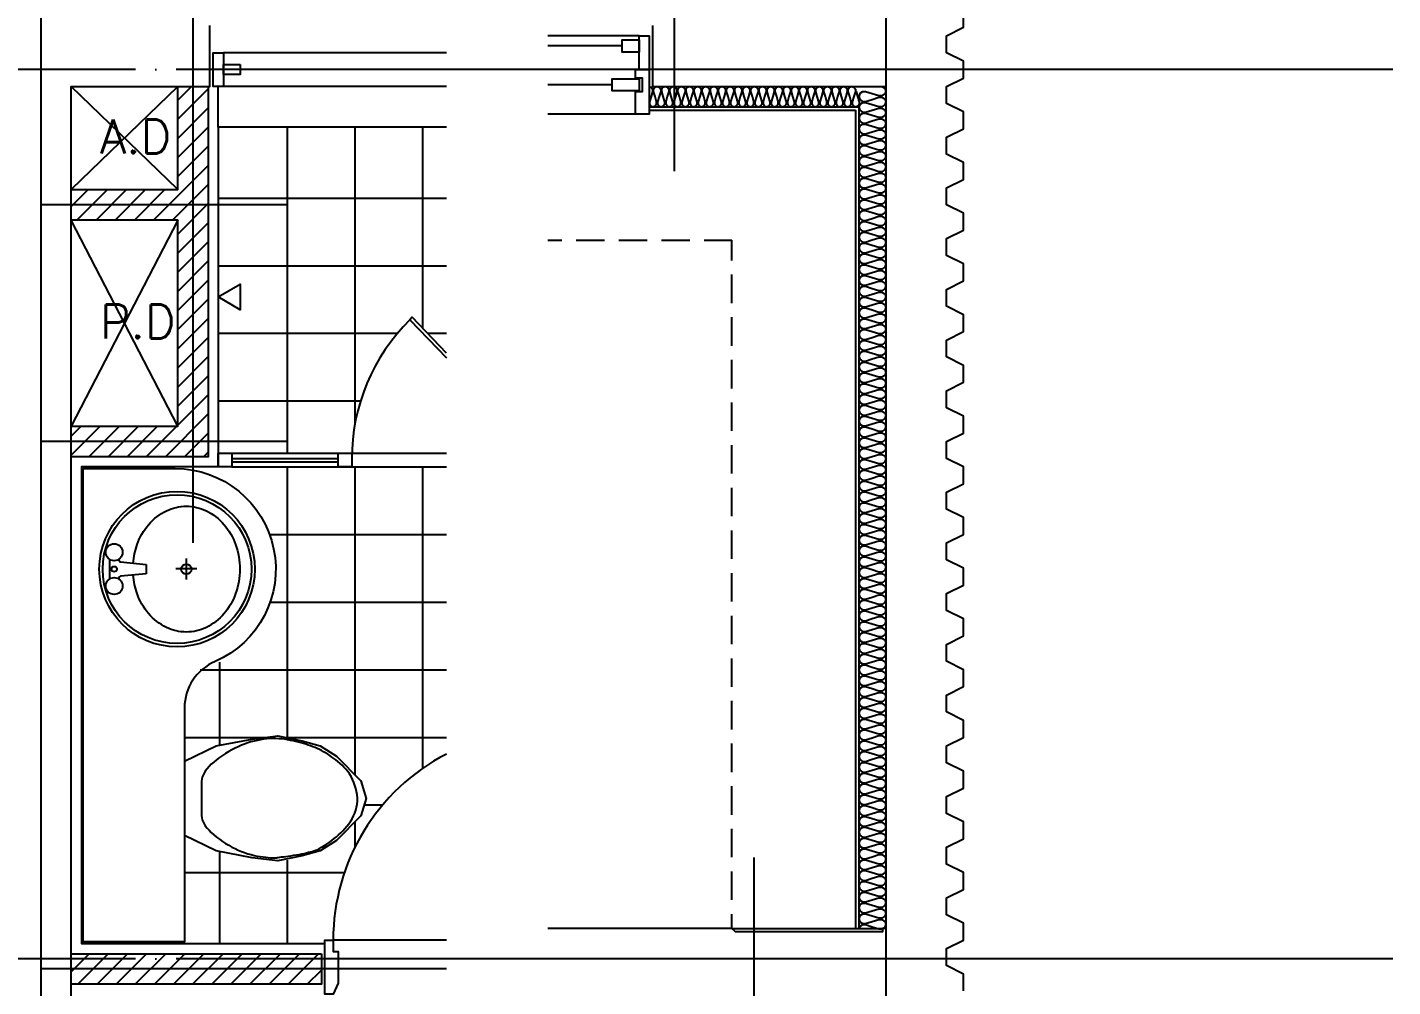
# Model space of a CAD drawing. Extents: x 0 to 40850, y 0 to 28500.
# Drawn here: x 20468 to 24508, y 15305 to 18142 of the extents above; entities that cross this region are included whole.
import ezdxf

# ---------------------------------------------------------------- set-up
doc = ezdxf.new("R2010")
doc.units = 0
doc.header["$LTSCALE"] = 60
doc.header["$MEASUREMENT"] = 0
doc.linetypes.add('CEN', pattern=[62, 60, -1, 0, -1])
doc.linetypes.add('HIDDEN', pattern=[2.1, 0.7, -0.7, 0.7])
for name, color, linetype in [('1', 1, 'CONTINUOUS'), ('2', 2, 'CONTINUOUS'), ('3', 3, 'CONTINUOUS'), ('4', 4, 'CONTINUOUS'), ('6', 6, 'CONTINUOUS'), ('7', 7, 'CONTINUOUS'), ('9', 9, 'CONTINUOUS'), ('CEN', 1, 'CEN'), ('FUR', 4, 'CONTINUOUS'), ('INSUL', 9, 'CONTINUOUS'), ('WINDOW', 4, 'CONTINUOUS')]:
    doc.layers.add(name, color=color, linetype=linetype)
doc.styles.add('HS', font='simplex', dxfattribs={"bigfont": 'ghs'})
pattern_1 = [(45, (-69770.193, -30669.865), (-28.284271, 28.284271), [])]

msp = doc.modelspace()

# ---------------------------------------------------------------- hatches: boundary and pattern name
at = {"layer": '9'}
h = msp.add_hatch(dxfattribs=at)
h.set_pattern_fill('ANSI31', color=256, scale=40, style=0)
h.set_pattern_definition(pattern_1)
h.paths.add_polyline_path([(20598.3, 17572), (20598.3, 17662), (20913.3, 17662), (20913.3, 17967), (21003.3, 17967), (21003.3, 16872), (20598.3, 16872), (20598.3, 16962), (20913.3, 16962), (20913.3, 17572)])
h = msp.add_hatch(dxfattribs=at)
h.set_pattern_fill('ANSI31', color=256, scale=40, style=0)
h.set_pattern_definition(pattern_1)
h.paths.add_polyline_path([(21338.3, 15402), (21338.3, 15312), (20598.3, 15312), (20598.3, 15402)])

# ---------------------------------------------------------------- linework, layer by layer
at = {"layer": '1'}
for p, q in [((20913.3, 17662), (20598.3, 17967)), ((20913.3, 17967), (20598.3, 17662)), ((20913.3, 17572), (20598.3, 16962)), ((20913.3, 16962), (20598.3, 17572))]:
    msp.add_line(p, q, dxfattribs=at)
at = {"layer": '2'}
for p, q in [((21033.3, 17847), (21033.3, 17967)), ((22308.3, 17907), (22928.3, 17907)), ((22928.3, 17907), (22928.3, 15477)), ((22308.3, 17897), (22918.3, 17897)), ((22918.3, 17897), (22918.3, 15477)), ((22553.3, 15477), (22998.3, 15477))]:
    msp.add_line(p, q, dxfattribs=at)
msp.add_lwpolyline([(21708.3, 17847), (21033.3, 17847), (21033.3, 16842), (20628.3, 16842), (20628.3, 15432), (21348.3, 15432)], dxfattribs=at)
at = {"layer": '4'}
for p, q in [((21073.3, 16882), (21708.3, 16882)), ((21073.3, 16867), (21388.3, 16867)), ((21073.3, 16857), (21388.3, 16857)), ((21073.3, 16842), (21708.3, 16842))]:
    msp.add_line(p, q, dxfattribs=at)
at = {"layer": '4', "color": 4}
for p, q in [((20711.3, 16568.8), (20711.3, 16510.2)), ((20739.3, 16568.8), (20739.3, 16565.7)), ((20938.7, 16570.5), (20938.7, 16508.5)), ((20743.9, 16560.7), (20820.3, 16553.5)), ((20820.3, 16525.5), (20743.9, 16518.3)), ((20820.3, 16553.5), (20820.3, 16525.5)), ((20969.9, 16540.1), (20907.8, 16540.1)), ((20739.3, 16513.3), (20739.3, 16510.2)), ((20933.3, 15971.4), (20933.3, 15751.4))]:
    msp.add_line(p, q, dxfattribs=at)
at = {"layer": '4', "color": 4, "linetype": 'CONTINUOUS'}
msp.add_line((21708.3, 15442), (21373.3, 15442), dxfattribs=at)
for points in [[(22278.3, 18105), (22278.3, 18069), (22228.3, 18069), (22228.3, 18105)], [(22278.3, 17990), (22278.3, 17954), (22198.3, 17954), (22198.3, 17990)], [(22268.3, 18017), (22308.3, 18017), (22308.3, 17885), (22268.3, 17885), (22268.3, 17952), (22288.3, 17952), (22288.3, 17992), (22268.3, 17992)], [(21373.3, 15442), (21373.3, 15409), (21388.3, 15409), (21388.3, 15315), (21373.3, 15282), (21348.3, 15282), (21348.3, 15442)]]:
    msp.add_lwpolyline(points, close=True, dxfattribs=at)
msp.add_lwpolyline([(22278.3, 18117), (22308.3, 18117), (22308.3, 18017), (22278.3, 18017), (22278.3, 18067), (22278.3, 18067), (22278.3, 18117)], dxfattribs=at)
at = {"layer": '4'}
msp.add_lwpolyline([(21708.3, 17178.5), (21607.5, 17284.3), (21600.4, 17277.2), (21708.3, 17164)], dxfattribs=at)
for points in [[(21033.3, 16882), (21073.3, 16882), (21073.3, 16842), (21033.3, 16842)], [(21388.3, 16882), (21428.3, 16882), (21428.3, 16842), (21388.3, 16842)]]:
    msp.add_lwpolyline(points, close=True, dxfattribs=at)
at = {"layer": '4', "color": 4}
msp.add_lwpolyline([(20633.3, 16837), (20905.8, 16837, -0.814354), (21023.8, 16266.4, 0.299212), (20933.3, 16128.7), (20933.3, 15971.4), (21027.5, 16016.4), (21133.5, 16036.8), (21209.3, 16046.4), (21282, 16031.4), (21335, 16016.4), (21383, 15986.4), (21454.9, 15913.2), (21470.9, 15861.4), (21454.7, 15810.2), (21383, 15736.4), (21335, 15706.4), (21282, 15691.4), (21209.3, 15676.4), (21133.5, 15686), (21027.5, 15706.4), (20933.3, 15751.4), (20933.3, 15437), (20633.3, 15437)], format="xyb", close=True, dxfattribs=at)
msp.add_lwpolyline([(20781.6, 16557.2, -0.064435), (20793.2, 16612, -0.091719), (20827.1, 16671, -0.103599), (20879.7, 16711.9, -0.113912), (20938.8, 16725.5, -0.113912), (20998, 16711.9, -0.103599), (21050.6, 16671, -0.091719), (21084.5, 16612, -0.084785), (21096.8, 16539.5, -0.084785), (21084.5, 16467, -0.091719), (21050.6, 16408, -0.103599), (20998, 16367.2, -0.113912), (20938.8, 16353.5, -0.113912), (20879.7, 16367.2, -0.103599), (20827.1, 16408, -0.091719), (20793.2, 16467, -0.064435), (20781.6, 16521.8, -0.084785)], format="xyb", dxfattribs=at)
msp.add_lwpolyline([(20995, 15780.2), (21000, 15773.8), (21005.9, 15767.1), (21012.7, 15760.4), (21020.2, 15753.7), (21028.3, 15747.1), (21036.9, 15740.6), (21045.8, 15734.3), (21054.9, 15728.4), (21064.2, 15722.8), (21073.5, 15717.6), (21082.9, 15712.8), (21092.4, 15708.5), (21101.8, 15704.5), (21111.3, 15700.9), (21120.7, 15697.8), (21130.2, 15695.1), (21139.5, 15692.8), (21148.7, 15690.9), (21157.5, 15689.3), (21165.9, 15688.1), (21173.6, 15687.1), (21180.6, 15686.4), (21186.7, 15685.9), (21191.7, 15685.5), (21195.6, 15685.3), (21198.7, 15685.3), (21201.2, 15685.4), (21203.3, 15685.5), (21205.5, 15685.8), (21208, 15686.3), (21211, 15686.8), (21215, 15687.4), (21220, 15688.1), (21226, 15688.9), (21232.9, 15689.8), (21240.3, 15690.8), (21248.2, 15691.9), (21256.3, 15693.1), (21264.4, 15694.4), (21272.4, 15695.8), (21280.1, 15697.3), (21287.3, 15698.8), (21294.1, 15700.4), (21300.4, 15701.9), (21306.1, 15703.4), (21311.2, 15704.8), (21315.6, 15706), (21319.3, 15707.1), (21322.1, 15707.9), (21324.4, 15708.6), (21326.2, 15709.3), (21327.8, 15710), (21329.4, 15710.8), (21331.1, 15711.8), (21333.2, 15713), (21335.8, 15714.7), (21339.1, 15716.7), (21343, 15719.2), (21347.6, 15722.1), (21352.6, 15725.4), (21358.1, 15729.2), (21363.9, 15733.3), (21370, 15737.8), (21376.3, 15742.6), (21382.7, 15747.8), (21389.2, 15753.3), (21395.6, 15759.2), (21402, 15765.4), (21408.1, 15772), (21414, 15778.8), (21419.6, 15786), (21424.7, 15793.5), (21429.4, 15801.3), (21433.5, 15809.4), (21437.1, 15817.8), (21440.1, 15826.4), (21442.3, 15835.2), (21444, 15844.1), (21444.8, 15853.3), (21444.9, 15862.6), (21444.2, 15871.9), (21442.7, 15881.4), (21440.5, 15890.7), (21437.7, 15899.9), (21434.3, 15908.9), (21430.4, 15917.6), (21426.1, 15925.9), (21421.3, 15933.7), (21416.2, 15940.9), (21410.9, 15947.6), (21405.3, 15953.9), (21399.5, 15959.7), (21393.6, 15965.1), (21387.5, 15970.2), (21381.4, 15975), (21375.3, 15979.5), (21369.2, 15983.8), (21363.1, 15988), (21357.1, 15991.9), (21351, 15995.7), (21344.8, 15999.3), (21338.6, 16002.6), (21332.4, 16005.8), (21326, 16008.8), (21319.6, 16011.6), (21313, 16014.2), (21306.4, 16016.7), (21299.5, 16019.1), (21292.5, 16021.3), (21285.4, 16023.5), (21278.1, 16025.5), (21270.5, 16027.5), (21262.8, 16029.5), (21254.8, 16031.4), (21246.7, 16033.1), (21238.4, 16034.7), (21229.9, 16036.1), (21221.3, 16037.2), (21212.6, 16038), (21203.7, 16038.4), (21194.8, 16038.5), (21185.8, 16038.2), (21176.7, 16037.5), (21167.5, 16036.4), (21158.2, 16034.9), (21148.9, 16033), (21139.6, 16030.8), (21130.1, 16028.3), (21120.7, 16025.3), (21111.2, 16022), (21101.8, 16018.4), (21092.3, 16014.3), (21082.9, 16009.9), (21073.5, 16005.1), (21064.1, 15999.9), (21054.9, 15994.3), (21045.8, 15988.4), (21036.8, 15982.1), (21028.3, 15975.6), (21020.2, 15969), (21012.7, 15962.2), (21005.9, 15955.5), (21000, 15948.9), (20995, 15942.4), (20991.2, 15936.2), (20988.2, 15930.1), (20986.1, 15924.1), (20984.7, 15918.1), (20983.9, 15912), (20983.4, 15905.7), (20983.3, 15899.1), (20983.3, 15892.1), (20983.3, 15884.8), (20983.3, 15877.1), (20983.3, 15869.1), (20983.3, 15861.1), (20983.3, 15853), (20983.3, 15845.1), (20983.3, 15837.4), (20983.3, 15830.1), (20983.3, 15823.2), (20983.4, 15816.6), (20983.9, 15810.4), (20984.7, 15804.3), (20986.1, 15798.4), (20988.2, 15792.4), (20991.2, 15786.4)], close=True, dxfattribs=at)
for centre, radius in [((20911.3, 16539.5), 230), ((20911.3, 16539.5), 220), ((20725.3, 16589.5), 25), ((20725.3, 16539.5), 8), ((20938.8, 16539.5), 15), ((20725.3, 16489.5), 25)]:
    msp.add_circle(centre, radius, dxfattribs=at)
at = {"layer": '4'}
msp.add_arc((22006.5, 16865.5), 578.2, 134.6079, 180, dxfattribs=at)
at = {"layer": '4', "color": 4}
for centre, start, end in [((20744.3, 16565.7), 180, 264.6091), ((20744.3, 16513.3), 95.3909, 180)]:
    msp.add_arc(centre, 5, start, end, dxfattribs=at)
at = {"layer": '4', "color": 4, "linetype": 'CONTINUOUS'}
msp.add_arc((21993.3, 15442), 620, 117.3663, 180, dxfattribs=at)
at = {"layer": '6'}
for points in [[(20598.3, 17572), (20598.3, 17662), (20913.3, 17662), (20913.3, 17967), (21003.3, 17967), (21003.3, 16872), (20598.3, 16872), (20598.3, 16962), (20913.3, 16962), (20913.3, 17572)], [(21338.3, 15402), (21338.3, 15312), (20598.3, 15312), (20598.3, 15402)]]:
    msp.add_lwpolyline(points, close=True, dxfattribs=at)
at = {"layer": '7'}
for points in [[(23238.3, 15292), (23238.3, 15342), (23188.3, 15367), (23188.3, 15417), (23238.3, 15442), (23238.3, 15492), (23188.3, 15517), (23188.3, 15567), (23238.3, 15592), (23238.3, 15642), (23188.3, 15667), (23188.3, 15717), (23238.3, 15742), (23238.3, 15792), (23188.3, 15817), (23188.3, 15867), (23238.3, 15892), (23238.3, 15942), (23188.3, 15967), (23188.3, 16017), (23238.3, 16042), (23238.3, 16092), (23188.3, 16117), (23188.3, 16167), (23238.3, 16192), (23238.3, 16242), (23188.3, 16267), (23188.3, 16317), (23238.3, 16342), (23238.3, 16392), (23188.3, 16417), (23188.3, 16467), (23238.3, 16492), (23238.3, 16542), (23188.3, 16567), (23188.3, 16617), (23238.3, 16642), (23238.3, 16692), (23188.3, 16717), (23188.3, 16767), (23238.3, 16792), (23238.3, 16842), (23188.3, 16867), (23188.3, 16917), (23238.3, 16942), (23238.3, 16992), (23188.3, 17017), (23188.3, 17067), (23238.3, 17092), (23238.3, 17142), (23188.3, 17167), (23188.3, 17217), (23238.3, 17242), (23238.3, 17292), (23188.3, 17317), (23188.3, 17367), (23238.3, 17392), (23238.3, 17442), (23188.3, 17467), (23188.3, 17517), (23238.3, 17542), (23238.3, 17592), (23188.3, 17617), (23188.3, 17667), (23238.3, 17692), (23238.3, 17742), (23188.3, 17767), (23188.3, 17817), (23238.3, 17842), (23238.3, 17892), (23188.3, 17917), (23188.3, 17967), (23238.3, 17992), (23238.3, 18042), (23188.3, 18067), (23188.3, 18117), (23238.3, 18142), (23238.3, 18192)], [(20598.3, 10062), (20598.3, 13297), (20598.3, 13297), (20598.3, 13477), (20598.3, 13477), (20598.3, 17967), (21008.3, 17967), (21008.3, 18147)], [(22318.3, 18147), (22318.3, 17967), (23008.3, 17967), (23008.3, 15477), (22998.3, 15477), (22998.3, 15467), (22563.3, 15467), (22553.3, 15477), (22008.3, 15477)]]:
    msp.add_lwpolyline(points, dxfattribs=at)
at = {"layer": '9', "color": 9, "linetype": 'CONTINUOUS'}
for p, q in [((22278.3, 18117), (22008.3, 18117)), ((22278.3, 18017), (22008.3, 18017)), ((22268.3, 17885), (22008.3, 17885))]:
    msp.add_line(p, q, dxfattribs=at)
at = {"layer": '9'}
for p, q in [((21238.3, 16882), (21238.3, 17847)), ((21438.3, 16972.6), (21438.3, 17847)), ((21638.3, 17252), (21638.3, 17847)), ((21033.3, 17637), (21708.3, 17637)), ((21033.3, 17437), (21708.3, 17437)), ((21033.3, 17237), (21563.4, 17237)), ((21652.5, 17237), (21708.3, 17237)), ((21033.3, 17037), (21454.3, 17037)), ((21238.3, 16044.6), (21238.3, 16842)), ((21438.3, 15930.2), (21438.3, 16842)), ((21638.3, 15950.3), (21638.3, 16842)), ((21186.8, 16642), (21708.3, 16642)), ((21185.1, 16442), (21708.3, 16442)), ((20979.5, 16242), (21708.3, 16242)), ((21038.3, 16018.5), (21038.3, 16263.9)), ((20933.3, 16042), (21174.3, 16042)), ((21230.8, 16042), (21708.3, 16042)), ((21464.8, 15842), (21519.6, 15842)), ((21438.3, 15718.4), (21438.3, 15793.3)), ((21038.3, 15432), (21038.3, 15704.4)), ((21238.3, 15432), (21238.3, 15678.3)), ((20933.3, 15642), (21406.4, 15642))]:
    msp.add_line(p, q, dxfattribs=at)
at = {"layer": '9', "linetype": 'HIDDEN'}
for p in [(22008.3, 17512), (22553.3, 15477)]:
    msp.add_line(p, (22553.3, 17512), dxfattribs=at)
at = {"layer": 'CEN'}
for p, q in [((20508.3, 22332), (20508.3, 6042)), ((23008.3, 22332), (23008.3, 6042)), ((22383.3, 17717), (22383.3, 18727)), ((20958.3, 18317), (20958.3, 16617)), ((24508.3, 18017), (12368.3, 18017)), ((21238.3, 17617), (20508.3, 17617)), ((21238.3, 16917), (20508.3, 16917)), ((22618.3, 15687), (22618.3, 13427)), ((24508.3, 15387), (17408.3, 15387)), ((21708.3, 15357), (20508.3, 15357))]:
    msp.add_line(p, q, dxfattribs=at)
at = {"layer": 'FUR'}
msp.add_lwpolyline([(21033.3, 17344.5), (21098.4, 17382.1), (21098.4, 17306.9)], close=True, dxfattribs=at)
at = {"layer": 'INSUL'}
for points in [[(22308.3, 17966.7), (22314.1, 17964.6), (22318.3, 17958.6), (22318.3, 17952), (22313.8, 17937), (22309.3, 17922), (22309.3, 17915.4), (22312.9, 17909.4), (22319.5, 17907), (22326.1, 17909.4), (22330.3, 17915.4), (22330.3, 17922), (22325.8, 17937), (22321.3, 17952)], [(22321.3, 17952), (22321.3, 17958.6), (22324.9, 17964.6), (22331.5, 17967), (22338.1, 17964.6), (22342.3, 17958.6), (22342.3, 17952), (22337.8, 17937), (22333.3, 17922), (22333.3, 17915.4), (22336.9, 17909.4), (22343.5, 17907), (22350.1, 17909.4), (22354.3, 17915.4), (22354.3, 17922), (22349.8, 17937), (22345.3, 17952)], [(22345.3, 17952), (22345.3, 17958.6), (22348.9, 17964.6), (22355.5, 17967), (22362.1, 17964.6), (22366.3, 17958.6), (22366.3, 17952), (22361.8, 17937), (22357.3, 17922), (22357.3, 17915.4), (22360.9, 17909.4), (22367.5, 17907), (22374.1, 17909.4), (22378.3, 17915.4), (22378.3, 17922), (22373.8, 17937), (22369.3, 17952)], [(22369.3, 17952), (22369.3, 17958.6), (22372.9, 17964.6), (22379.5, 17967), (22386.1, 17964.6), (22390.3, 17958.6), (22390.3, 17952), (22385.8, 17937), (22381.3, 17922), (22381.3, 17915.4), (22384.9, 17909.4), (22391.5, 17907), (22398.1, 17909.4), (22402.3, 17915.4), (22402.3, 17922), (22397.8, 17937), (22393.3, 17952)], [(22393.3, 17952), (22393.3, 17958.6), (22396.9, 17964.6), (22403.5, 17967), (22410.1, 17964.6), (22414.3, 17958.6), (22414.3, 17952), (22409.8, 17937), (22405.3, 17922), (22405.3, 17915.4), (22408.9, 17909.4), (22415.5, 17907), (22422.1, 17909.4), (22426.3, 17915.4), (22426.3, 17922), (22421.8, 17937), (22417.3, 17952)], [(22417.3, 17952), (22417.3, 17958.6), (22420.9, 17964.6), (22427.5, 17967), (22434.1, 17964.6), (22438.3, 17958.6), (22438.3, 17952), (22433.8, 17937), (22429.3, 17922), (22429.3, 17915.4), (22432.9, 17909.4), (22439.5, 17907), (22446.1, 17909.4), (22450.3, 17915.4), (22450.3, 17922), (22445.8, 17937), (22441.3, 17952)], [(22441.3, 17952), (22441.3, 17958.6), (22444.9, 17964.6), (22451.5, 17967), (22458.1, 17964.6), (22462.3, 17958.6), (22462.3, 17952), (22457.8, 17937), (22453.3, 17922), (22453.3, 17915.4), (22456.9, 17909.4), (22463.5, 17907), (22470.1, 17909.4), (22474.3, 17915.4), (22474.3, 17922), (22469.8, 17937), (22465.3, 17952)], [(22465.3, 17952), (22465.3, 17958.6), (22468.9, 17964.6), (22475.5, 17967), (22482.1, 17964.6), (22486.3, 17958.6), (22486.3, 17952), (22481.8, 17937), (22477.3, 17922), (22477.3, 17915.4), (22480.9, 17909.4), (22487.5, 17907), (22494.1, 17909.4), (22498.3, 17915.4), (22498.3, 17922), (22493.8, 17937), (22489.3, 17952)], [(22489.3, 17952), (22489.3, 17958.6), (22492.9, 17964.6), (22499.5, 17967), (22506.1, 17964.6), (22510.3, 17958.6), (22510.3, 17952), (22505.8, 17937), (22501.3, 17922), (22501.3, 17915.4), (22504.9, 17909.4), (22511.5, 17907), (22518.1, 17909.4), (22522.3, 17915.4), (22522.3, 17922), (22517.8, 17937), (22513.3, 17952)], [(22513.3, 17952), (22513.3, 17958.6), (22516.9, 17964.6), (22523.5, 17967), (22530.1, 17964.6), (22534.3, 17958.6), (22534.3, 17952), (22529.8, 17937), (22525.3, 17922), (22525.3, 17915.4), (22528.9, 17909.4), (22535.5, 17907), (22542.1, 17909.4), (22546.3, 17915.4), (22546.3, 17922), (22541.8, 17937), (22537.3, 17952)], [(22537.3, 17952), (22537.3, 17958.6), (22540.9, 17964.6), (22547.5, 17967), (22554.1, 17964.6), (22558.3, 17958.6), (22558.3, 17952), (22553.8, 17937), (22549.3, 17922), (22549.3, 17915.4), (22552.9, 17909.4), (22559.5, 17907), (22566.1, 17909.4), (22570.3, 17915.4), (22570.3, 17922), (22565.8, 17937), (22561.3, 17952)], [(22561.3, 17952), (22561.3, 17958.6), (22564.9, 17964.6), (22571.5, 17967), (22578.1, 17964.6), (22582.3, 17958.6), (22582.3, 17952), (22577.8, 17937), (22573.3, 17922), (22573.3, 17915.4), (22576.9, 17909.4), (22583.5, 17907), (22590.1, 17909.4), (22594.3, 17915.4), (22594.3, 17922), (22589.8, 17937), (22585.3, 17952)], [(22585.3, 17952), (22585.3, 17958.6), (22588.9, 17964.6), (22595.5, 17967), (22602.1, 17964.6), (22606.3, 17958.6), (22606.3, 17952), (22601.8, 17937), (22597.3, 17922), (22597.3, 17915.4), (22600.9, 17909.4), (22607.5, 17907), (22614.1, 17909.4), (22618.3, 17915.4), (22618.3, 17922), (22613.8, 17937), (22609.3, 17952)], [(22609.3, 17952), (22609.3, 17958.6), (22612.9, 17964.6), (22619.5, 17967), (22626.1, 17964.6), (22630.3, 17958.6), (22630.3, 17952), (22625.8, 17937), (22621.3, 17922), (22621.3, 17915.4), (22624.9, 17909.4), (22631.5, 17907), (22638.1, 17909.4), (22642.3, 17915.4), (22642.3, 17922), (22637.8, 17937), (22633.3, 17952)], [(22633.3, 17952), (22633.3, 17958.6), (22636.9, 17964.6), (22643.5, 17967), (22650.1, 17964.6), (22654.3, 17958.6), (22654.3, 17952), (22649.8, 17937), (22645.3, 17922), (22645.3, 17915.4), (22648.9, 17909.4), (22655.5, 17907), (22662.1, 17909.4), (22666.3, 17915.4), (22666.3, 17922), (22661.8, 17937), (22657.3, 17952)], [(22657.3, 17952), (22657.3, 17958.6), (22660.9, 17964.6), (22667.5, 17967), (22674.1, 17964.6), (22678.3, 17958.6), (22678.3, 17952), (22673.8, 17937), (22669.3, 17922), (22669.3, 17915.4), (22672.9, 17909.4), (22679.5, 17907), (22686.1, 17909.4), (22690.3, 17915.4), (22690.3, 17922), (22685.8, 17937), (22681.3, 17952)], [(22681.3, 17952), (22681.3, 17958.6), (22684.9, 17964.6), (22691.5, 17967), (22698.1, 17964.6), (22702.3, 17958.6), (22702.3, 17952), (22697.8, 17937), (22693.3, 17922), (22693.3, 17915.4), (22696.9, 17909.4), (22703.5, 17907), (22710.1, 17909.4), (22714.3, 17915.4), (22714.3, 17922), (22709.8, 17937), (22705.3, 17952)], [(22705.3, 17952), (22705.3, 17958.6), (22708.9, 17964.6), (22715.5, 17967), (22722.1, 17964.6), (22726.3, 17958.6), (22726.3, 17952), (22721.8, 17937), (22717.3, 17922), (22717.3, 17915.4), (22720.9, 17909.4), (22727.5, 17907), (22734.1, 17909.4), (22738.3, 17915.4), (22738.3, 17922), (22733.8, 17937), (22729.3, 17952)], [(22729.3, 17952), (22729.3, 17958.6), (22732.9, 17964.6), (22739.5, 17967), (22746.1, 17964.6), (22750.3, 17958.6), (22750.3, 17952), (22745.8, 17937), (22741.3, 17922), (22741.3, 17915.4), (22744.9, 17909.4), (22751.5, 17907), (22758.1, 17909.4), (22762.3, 17915.4), (22762.3, 17922), (22757.8, 17937), (22753.3, 17952)], [(22753.3, 17952), (22753.3, 17958.6), (22756.9, 17964.6), (22763.5, 17967), (22770.1, 17964.6), (22774.3, 17958.6), (22774.3, 17952), (22769.8, 17937), (22765.3, 17922), (22765.3, 17915.4), (22768.9, 17909.4), (22775.5, 17907), (22782.1, 17909.4), (22786.3, 17915.4), (22786.3, 17922), (22781.8, 17937), (22777.3, 17952)], [(22777.3, 17952), (22777.3, 17958.6), (22780.9, 17964.6), (22787.5, 17967), (22794.1, 17964.6), (22798.3, 17958.6), (22798.3, 17952), (22793.8, 17937), (22789.3, 17922), (22789.3, 17915.4), (22792.9, 17909.4), (22799.5, 17907), (22806.1, 17909.4), (22810.3, 17915.4), (22810.3, 17922), (22805.8, 17937), (22801.3, 17952)], [(22801.3, 17952), (22801.3, 17958.6), (22804.9, 17964.6), (22811.5, 17967), (22818.1, 17964.6), (22822.3, 17958.6), (22822.3, 17952), (22817.8, 17937), (22813.3, 17922), (22813.3, 17915.4), (22816.9, 17909.4), (22823.5, 17907), (22830.1, 17909.4), (22834.3, 17915.4), (22834.3, 17922), (22829.8, 17937), (22825.3, 17952)], [(22825.3, 17952), (22825.3, 17958.6), (22828.9, 17964.6), (22835.5, 17967), (22842.1, 17964.6), (22846.3, 17958.6), (22846.3, 17952), (22841.8, 17937), (22837.3, 17922), (22837.3, 17915.4), (22840.9, 17909.4), (22847.5, 17907), (22854.1, 17909.4), (22858.3, 17915.4), (22858.3, 17922), (22853.8, 17937), (22849.3, 17952)], [(22849.3, 17952), (22849.3, 17958.6), (22852.9, 17964.6), (22859.5, 17967), (22866.1, 17964.6), (22870.3, 17958.6), (22870.3, 17952), (22865.8, 17937), (22861.3, 17922), (22861.3, 17915.4), (22864.9, 17909.4), (22871.5, 17907), (22878.1, 17909.4), (22882.3, 17915.4), (22882.3, 17922), (22877.8, 17937), (22873.3, 17952)], [(22873.3, 17952), (22873.3, 17958.6), (22876.9, 17964.6), (22883.5, 17967), (22890.1, 17964.6), (22894.3, 17958.6), (22894.3, 17952), (22889.8, 17937), (22885.3, 17922), (22885.3, 17915.4), (22888.9, 17909.4), (22895.5, 17907), (22902.1, 17909.4), (22906.3, 17915.4), (22906.3, 17922), (22901.8, 17937), (22897.3, 17952)], [(22897.3, 17952), (22897.3, 17958.6), (22900.9, 17964.6), (22907.5, 17967), (22914.1, 17964.6), (22918.3, 17958.6), (22918.3, 17952), (22913.8, 17937), (22909.3, 17922), (22909.3, 17915.4), (22912.9, 17909.4), (22919.5, 17907), (22926.1, 17909.4), (22930.3, 17915.4), (22930.3, 17922), (22925.8, 17937), (22921.3, 17952)], [(22988.3, 17967), (22997.1, 17967), (23005.1, 17962.2), (23008.3, 17953.4), (23005.1, 17944.6), (22997.1, 17939), (22988.3, 17939), (22968.3, 17945), (22948.3, 17951), (22939.5, 17951), (22931.5, 17946.2), (22928.3, 17937.4), (22931.5, 17928.6), (22939.5, 17923), (22948.3, 17923), (22968.3, 17929), (22988.3, 17935)], [(22988.3, 17935), (22997.1, 17935), (23005.1, 17930.2), (23008.3, 17921.4), (23005.1, 17912.6), (22997.1, 17907), (22988.3, 17907), (22968.3, 17913), (22948.3, 17919), (22939.5, 17919), (22931.5, 17914.2), (22928.3, 17905.4), (22931.5, 17896.6), (22939.5, 17891), (22948.3, 17891), (22968.3, 17897), (22988.3, 17903)], [(22988.3, 17903), (22997.1, 17903), (23005.1, 17898.2), (23008.3, 17889.4), (23005.1, 17880.6), (22997.1, 17875), (22988.3, 17875), (22968.3, 17881), (22948.3, 17887), (22939.5, 17887), (22931.5, 17882.2), (22928.3, 17873.4), (22931.5, 17864.6), (22939.5, 17859), (22948.3, 17859), (22968.3, 17865), (22988.3, 17871)], [(22988.3, 17871), (22997.1, 17871), (23005.1, 17866.2), (23008.3, 17857.4), (23005.1, 17848.6), (22997.1, 17843), (22988.3, 17843), (22968.3, 17849), (22948.3, 17855), (22939.5, 17855), (22931.5, 17850.2), (22928.3, 17841.4), (22931.5, 17832.6), (22939.5, 17827), (22948.3, 17827), (22968.3, 17833), (22988.3, 17839)], [(22988.3, 17839), (22997.1, 17839), (23005.1, 17834.2), (23008.3, 17825.4), (23005.1, 17816.6), (22997.1, 17811), (22988.3, 17811), (22968.3, 17817), (22948.3, 17823), (22939.5, 17823), (22931.5, 17818.2), (22928.3, 17809.4), (22931.5, 17800.6), (22939.5, 17795), (22948.3, 17795), (22968.3, 17801), (22988.3, 17807)], [(22988.3, 17807), (22997.1, 17807), (23005.1, 17802.2), (23008.3, 17793.4), (23005.1, 17784.6), (22997.1, 17779), (22988.3, 17779), (22968.3, 17785), (22948.3, 17791), (22939.5, 17791), (22931.5, 17786.2), (22928.3, 17777.4), (22931.5, 17768.6), (22939.5, 17763), (22948.3, 17763), (22968.3, 17769), (22988.3, 17775)], [(22988.3, 17775), (22997.1, 17775), (23005.1, 17770.2), (23008.3, 17761.4), (23005.1, 17752.6), (22997.1, 17747), (22988.3, 17747), (22968.3, 17753), (22948.3, 17759), (22939.5, 17759), (22931.5, 17754.2), (22928.3, 17745.4), (22931.5, 17736.6), (22939.5, 17731), (22948.3, 17731), (22968.3, 17737), (22988.3, 17743)], [(22988.3, 17743), (22997.1, 17743), (23005.1, 17738.2), (23008.3, 17729.4), (23005.1, 17720.6), (22997.1, 17715), (22988.3, 17715), (22968.3, 17721), (22948.3, 17727), (22939.5, 17727), (22931.5, 17722.2), (22928.3, 17713.4), (22931.5, 17704.6), (22939.5, 17699), (22948.3, 17699), (22968.3, 17705), (22988.3, 17711)], [(22988.3, 17711), (22997.1, 17711), (23005.1, 17706.2), (23008.3, 17697.4), (23005.1, 17688.6), (22997.1, 17683), (22988.3, 17683), (22968.3, 17689), (22948.3, 17695), (22939.5, 17695), (22931.5, 17690.2), (22928.3, 17681.4), (22931.5, 17672.6), (22939.5, 17667), (22948.3, 17667), (22968.3, 17673), (22988.3, 17679)], [(22988.3, 17679), (22997.1, 17679), (23005.1, 17674.2), (23008.3, 17665.4), (23005.1, 17656.6), (22997.1, 17651), (22988.3, 17651), (22968.3, 17657), (22948.3, 17663), (22939.5, 17663), (22931.5, 17658.2), (22928.3, 17649.4), (22931.5, 17640.6), (22939.5, 17635), (22948.3, 17635), (22968.3, 17641), (22988.3, 17647)], [(22988.3, 17647), (22997.1, 17647), (23005.1, 17642.2), (23008.3, 17633.4), (23005.1, 17624.6), (22997.1, 17619), (22988.3, 17619), (22968.3, 17625), (22948.3, 17631), (22939.5, 17631), (22931.5, 17626.2), (22928.3, 17617.4), (22931.5, 17608.6), (22939.5, 17603), (22948.3, 17603), (22968.3, 17609), (22988.3, 17615)], [(22988.3, 17615), (22997.1, 17615), (23005.1, 17610.2), (23008.3, 17601.4), (23005.1, 17592.6), (22997.1, 17587), (22988.3, 17587), (22968.3, 17593), (22948.3, 17599), (22939.5, 17599), (22931.5, 17594.2), (22928.3, 17585.4), (22931.5, 17576.6), (22939.5, 17571), (22948.3, 17571), (22968.3, 17577), (22988.3, 17583)], [(22988.3, 17583), (22997.1, 17583), (23005.1, 17578.2), (23008.3, 17569.4), (23005.1, 17560.6), (22997.1, 17555), (22988.3, 17555), (22968.3, 17561), (22948.3, 17567), (22939.5, 17567), (22931.5, 17562.2), (22928.3, 17553.4), (22931.5, 17544.6), (22939.5, 17539), (22948.3, 17539), (22968.3, 17545), (22988.3, 17551)], [(22988.3, 17551), (22997.1, 17551), (23005.1, 17546.2), (23008.3, 17537.4), (23005.1, 17528.6), (22997.1, 17523), (22988.3, 17523), (22968.3, 17529), (22948.3, 17535), (22939.5, 17535), (22931.5, 17530.2), (22928.3, 17521.4), (22931.5, 17512.6), (22939.5, 17507), (22948.3, 17507), (22968.3, 17513), (22988.3, 17519)], [(22988.3, 17519), (22997.1, 17519), (23005.1, 17514.2), (23008.3, 17505.4), (23005.1, 17496.6), (22997.1, 17491), (22988.3, 17491), (22968.3, 17497), (22948.3, 17503), (22939.5, 17503), (22931.5, 17498.2), (22928.3, 17489.4), (22931.5, 17480.6), (22939.5, 17475), (22948.3, 17475), (22968.3, 17481), (22988.3, 17487)], [(22988.3, 17487), (22997.1, 17487), (23005.1, 17482.2), (23008.3, 17473.4), (23005.1, 17464.6), (22997.1, 17459), (22988.3, 17459), (22968.3, 17465), (22948.3, 17471), (22939.5, 17471), (22931.5, 17466.2), (22928.3, 17457.4), (22931.5, 17448.6), (22939.5, 17443), (22948.3, 17443), (22968.3, 17449), (22988.3, 17455)], [(22988.3, 17455), (22997.1, 17455), (23005.1, 17450.2), (23008.3, 17441.4), (23005.1, 17432.6), (22997.1, 17427), (22988.3, 17427), (22968.3, 17433), (22948.3, 17439), (22939.5, 17439), (22931.5, 17434.2), (22928.3, 17425.4), (22931.5, 17416.6), (22939.5, 17411), (22948.3, 17411), (22968.3, 17417), (22988.3, 17423)], [(22988.3, 17423), (22997.1, 17423), (23005.1, 17418.2), (23008.3, 17409.4), (23005.1, 17400.6), (22997.1, 17395), (22988.3, 17395), (22968.3, 17401), (22948.3, 17407), (22939.5, 17407), (22931.5, 17402.2), (22928.3, 17393.4), (22931.5, 17384.6), (22939.5, 17379), (22948.3, 17379), (22968.3, 17385), (22988.3, 17391)], [(22988.3, 17391), (22997.1, 17391), (23005.1, 17386.2), (23008.3, 17377.4), (23005.1, 17368.6), (22997.1, 17363), (22988.3, 17363), (22968.3, 17369), (22948.3, 17375), (22939.5, 17375), (22931.5, 17370.2), (22928.3, 17361.4), (22931.5, 17352.6), (22939.5, 17347), (22948.3, 17347), (22968.3, 17353), (22988.3, 17359)], [(22988.3, 17359), (22997.1, 17359), (23005.1, 17354.2), (23008.3, 17345.4), (23005.1, 17336.6), (22997.1, 17331), (22988.3, 17331), (22968.3, 17337), (22948.3, 17343), (22939.5, 17343), (22931.5, 17338.2), (22928.3, 17329.4), (22931.5, 17320.6), (22939.5, 17315), (22948.3, 17315), (22968.3, 17321), (22988.3, 17327)], [(22988.3, 17327), (22997.1, 17327), (23005.1, 17322.2), (23008.3, 17313.4), (23005.1, 17304.6), (22997.1, 17299), (22988.3, 17299), (22968.3, 17305), (22948.3, 17311), (22939.5, 17311), (22931.5, 17306.2), (22928.3, 17297.4), (22931.5, 17288.6), (22939.5, 17283), (22948.3, 17283), (22968.3, 17289), (22988.3, 17295)], [(22988.3, 17295), (22997.1, 17295), (23005.1, 17290.2), (23008.3, 17281.4), (23005.1, 17272.6), (22997.1, 17267), (22988.3, 17267), (22968.3, 17273), (22948.3, 17279), (22939.5, 17279), (22931.5, 17274.2), (22928.3, 17265.4), (22931.5, 17256.6), (22939.5, 17251), (22948.3, 17251), (22968.3, 17257), (22988.3, 17263)], [(22988.3, 17263), (22997.1, 17263), (23005.1, 17258.2), (23008.3, 17249.4), (23005.1, 17240.6), (22997.1, 17235), (22988.3, 17235), (22968.3, 17241), (22948.3, 17247), (22939.5, 17247), (22931.5, 17242.2), (22928.3, 17233.4), (22931.5, 17224.6), (22939.5, 17219), (22948.3, 17219), (22968.3, 17225), (22988.3, 17231)], [(22988.3, 17231), (22997.1, 17231), (23005.1, 17226.2), (23008.3, 17217.4), (23005.1, 17208.6), (22997.1, 17203), (22988.3, 17203), (22968.3, 17209), (22948.3, 17215), (22939.5, 17215), (22931.5, 17210.2), (22928.3, 17201.4), (22931.5, 17192.6), (22939.5, 17187), (22948.3, 17187), (22968.3, 17193), (22988.3, 17199)], [(22988.3, 17199), (22997.1, 17199), (23005.1, 17194.2), (23008.3, 17185.4), (23005.1, 17176.6), (22997.1, 17171), (22988.3, 17171), (22968.3, 17177), (22948.3, 17183), (22939.5, 17183), (22931.5, 17178.2), (22928.3, 17169.4), (22931.5, 17160.6), (22939.5, 17155), (22948.3, 17155), (22968.3, 17161), (22988.3, 17167)], [(22988.3, 17167), (22997.1, 17167), (23005.1, 17162.2), (23008.3, 17153.4), (23005.1, 17144.6), (22997.1, 17139), (22988.3, 17139), (22968.3, 17145), (22948.3, 17151), (22939.5, 17151), (22931.5, 17146.2), (22928.3, 17137.4), (22931.5, 17128.6), (22939.5, 17123), (22948.3, 17123), (22968.3, 17129), (22988.3, 17135)], [(22988.3, 17135), (22997.1, 17135), (23005.1, 17130.2), (23008.3, 17121.4), (23005.1, 17112.6), (22997.1, 17107), (22988.3, 17107), (22968.3, 17113), (22948.3, 17119), (22939.5, 17119), (22931.5, 17114.2), (22928.3, 17105.4), (22931.5, 17096.6), (22939.5, 17091), (22948.3, 17091), (22968.3, 17097), (22988.3, 17103)], [(22988.3, 17103), (22997.1, 17103), (23005.1, 17098.2), (23008.3, 17089.4), (23005.1, 17080.6), (22997.1, 17075), (22988.3, 17075), (22968.3, 17081), (22948.3, 17087), (22939.5, 17087), (22931.5, 17082.2), (22928.3, 17073.4), (22931.5, 17064.6), (22939.5, 17059), (22948.3, 17059), (22968.3, 17065), (22988.3, 17071)], [(22988.3, 17071), (22997.1, 17071), (23005.1, 17066.2), (23008.3, 17057.4), (23005.1, 17048.6), (22997.1, 17043), (22988.3, 17043), (22968.3, 17049), (22948.3, 17055), (22939.5, 17055), (22931.5, 17050.2), (22928.3, 17041.4), (22931.5, 17032.6), (22939.5, 17027), (22948.3, 17027), (22968.3, 17033), (22988.3, 17039)], [(22988.3, 17039), (22997.1, 17039), (23005.1, 17034.2), (23008.3, 17025.4), (23005.1, 17016.6), (22997.1, 17011), (22988.3, 17011), (22968.3, 17017), (22948.3, 17023), (22939.5, 17023), (22931.5, 17018.2), (22928.3, 17009.4), (22931.5, 17000.6), (22939.5, 16995), (22948.3, 16995), (22968.3, 17001), (22988.3, 17007)], [(22988.3, 17007), (22997.1, 17007), (23005.1, 17002.2), (23008.3, 16993.4), (23005.1, 16984.6), (22997.1, 16979), (22988.3, 16979), (22968.3, 16985), (22948.3, 16991), (22939.5, 16991), (22931.5, 16986.2), (22928.3, 16977.4), (22931.5, 16968.6), (22939.5, 16963), (22948.3, 16963), (22968.3, 16969), (22988.3, 16975)], [(22988.3, 16975), (22997.1, 16975), (23005.1, 16970.2), (23008.3, 16961.4), (23005.1, 16952.6), (22997.1, 16947), (22988.3, 16947), (22968.3, 16953), (22948.3, 16959), (22939.5, 16959), (22931.5, 16954.2), (22928.3, 16945.4), (22931.5, 16936.6), (22939.5, 16931), (22948.3, 16931), (22968.3, 16937), (22988.3, 16943)], [(22988.3, 16943), (22997.1, 16943), (23005.1, 16938.2), (23008.3, 16929.4), (23005.1, 16920.6), (22997.1, 16915), (22988.3, 16915), (22968.3, 16921), (22948.3, 16927), (22939.5, 16927), (22931.5, 16922.2), (22928.3, 16913.4), (22931.5, 16904.6), (22939.5, 16899), (22948.3, 16899), (22968.3, 16905), (22988.3, 16911)], [(22988.3, 16911), (22997.1, 16911), (23005.1, 16906.2), (23008.3, 16897.4), (23005.1, 16888.6), (22997.1, 16883), (22988.3, 16883), (22968.3, 16889), (22948.3, 16895), (22939.5, 16895), (22931.5, 16890.2), (22928.3, 16881.4), (22931.5, 16872.6), (22939.5, 16867), (22948.3, 16867), (22968.3, 16873), (22988.3, 16879)], [(22988.3, 16879), (22997.1, 16879), (23005.1, 16874.2), (23008.3, 16865.4), (23005.1, 16856.6), (22997.1, 16851), (22988.3, 16851), (22968.3, 16857), (22948.3, 16863), (22939.5, 16863), (22931.5, 16858.2), (22928.3, 16849.4), (22931.5, 16840.6), (22939.5, 16835), (22948.3, 16835), (22968.3, 16841), (22988.3, 16847)], [(22988.3, 16847), (22997.1, 16847), (23005.1, 16842.2), (23008.3, 16833.4), (23005.1, 16824.6), (22997.1, 16819), (22988.3, 16819), (22968.3, 16825), (22948.3, 16831), (22939.5, 16831), (22931.5, 16826.2), (22928.3, 16817.4), (22931.5, 16808.6), (22939.5, 16803), (22948.3, 16803), (22968.3, 16809), (22988.3, 16815)], [(22988.3, 16815), (22997.1, 16815), (23005.1, 16810.2), (23008.3, 16801.4), (23005.1, 16792.6), (22997.1, 16787), (22988.3, 16787), (22968.3, 16793), (22948.3, 16799), (22939.5, 16799), (22931.5, 16794.2), (22928.3, 16785.4), (22931.5, 16776.6), (22939.5, 16771), (22948.3, 16771), (22968.3, 16777), (22988.3, 16783)], [(22988.3, 16783), (22997.1, 16783), (23005.1, 16778.2), (23008.3, 16769.4), (23005.1, 16760.6), (22997.1, 16755), (22988.3, 16755), (22968.3, 16761), (22948.3, 16767), (22939.5, 16767), (22931.5, 16762.2), (22928.3, 16753.4), (22931.5, 16744.6), (22939.5, 16739), (22948.3, 16739), (22968.3, 16745), (22988.3, 16751)], [(22988.3, 16751), (22997.1, 16751), (23005.1, 16746.2), (23008.3, 16737.4), (23005.1, 16728.6), (22997.1, 16723), (22988.3, 16723), (22968.3, 16729), (22948.3, 16735), (22939.5, 16735), (22931.5, 16730.2), (22928.3, 16721.4), (22931.5, 16712.6), (22939.5, 16707), (22948.3, 16707), (22968.3, 16713), (22988.3, 16719)], [(22988.3, 16719), (22997.1, 16719), (23005.1, 16714.2), (23008.3, 16705.4), (23005.1, 16696.6), (22997.1, 16691), (22988.3, 16691), (22968.3, 16697), (22948.3, 16703), (22939.5, 16703), (22931.5, 16698.2), (22928.3, 16689.4), (22931.5, 16680.6), (22939.5, 16675), (22948.3, 16675), (22968.3, 16681), (22988.3, 16687)], [(22988.3, 16687), (22997.1, 16687), (23005.1, 16682.2), (23008.3, 16673.4), (23005.1, 16664.6), (22997.1, 16659), (22988.3, 16659), (22968.3, 16665), (22948.3, 16671), (22939.5, 16671), (22931.5, 16666.2), (22928.3, 16657.4), (22931.5, 16648.6), (22939.5, 16643), (22948.3, 16643), (22968.3, 16649), (22988.3, 16655)], [(22988.3, 16655), (22997.1, 16655), (23005.1, 16650.2), (23008.3, 16641.4), (23005.1, 16632.6), (22997.1, 16627), (22988.3, 16627), (22968.3, 16633), (22948.3, 16639), (22939.5, 16639), (22931.5, 16634.2), (22928.3, 16625.4), (22931.5, 16616.6), (22939.5, 16611), (22948.3, 16611), (22968.3, 16617), (22988.3, 16623)], [(22988.3, 16623), (22997.1, 16623), (23005.1, 16618.2), (23008.3, 16609.4), (23005.1, 16600.6), (22997.1, 16595), (22988.3, 16595), (22968.3, 16601), (22948.3, 16607), (22939.5, 16607), (22931.5, 16602.2), (22928.3, 16593.4), (22931.5, 16584.6), (22939.5, 16579), (22948.3, 16579), (22968.3, 16585), (22988.3, 16591)], [(22988.3, 16591), (22997.1, 16591), (23005.1, 16586.2), (23008.3, 16577.4), (23005.1, 16568.6), (22997.1, 16563), (22988.3, 16563), (22968.3, 16569), (22948.3, 16575), (22939.5, 16575), (22931.5, 16570.2), (22928.3, 16561.4), (22931.5, 16552.6), (22939.5, 16547), (22948.3, 16547), (22968.3, 16553), (22988.3, 16559)], [(22988.3, 16559), (22997.1, 16559), (23005.1, 16554.2), (23008.3, 16545.4), (23005.1, 16536.6), (22997.1, 16531), (22988.3, 16531), (22968.3, 16537), (22948.3, 16543), (22939.5, 16543), (22931.5, 16538.2), (22928.3, 16529.4), (22931.5, 16520.6), (22939.5, 16515), (22948.3, 16515), (22968.3, 16521), (22988.3, 16527)], [(22988.3, 16527), (22997.1, 16527), (23005.1, 16522.2), (23008.3, 16513.4), (23005.1, 16504.6), (22997.1, 16499), (22988.3, 16499), (22968.3, 16505), (22948.3, 16511), (22939.5, 16511), (22931.5, 16506.2), (22928.3, 16497.4), (22931.5, 16488.6), (22939.5, 16483), (22948.3, 16483), (22968.3, 16489), (22988.3, 16495)], [(22988.3, 16495), (22997.1, 16495), (23005.1, 16490.2), (23008.3, 16481.4), (23005.1, 16472.6), (22997.1, 16467), (22988.3, 16467), (22968.3, 16473), (22948.3, 16479), (22939.5, 16479), (22931.5, 16474.2), (22928.3, 16465.4), (22931.5, 16456.6), (22939.5, 16451), (22948.3, 16451), (22968.3, 16457), (22988.3, 16463)], [(22988.3, 16463), (22997.1, 16463), (23005.1, 16458.2), (23008.3, 16449.4), (23005.1, 16440.6), (22997.1, 16435), (22988.3, 16435), (22968.3, 16441), (22948.3, 16447), (22939.5, 16447), (22931.5, 16442.2), (22928.3, 16433.4), (22931.5, 16424.6), (22939.5, 16419), (22948.3, 16419), (22968.3, 16425), (22988.3, 16431)], [(22988.3, 16431), (22997.1, 16431), (23005.1, 16426.2), (23008.3, 16417.4), (23005.1, 16408.6), (22997.1, 16403), (22988.3, 16403), (22968.3, 16409), (22948.3, 16415), (22939.5, 16415), (22931.5, 16410.2), (22928.3, 16401.4), (22931.5, 16392.6), (22939.5, 16387), (22948.3, 16387), (22968.3, 16393), (22988.3, 16399)], [(22988.3, 16399), (22997.1, 16399), (23005.1, 16394.2), (23008.3, 16385.4), (23005.1, 16376.6), (22997.1, 16371), (22988.3, 16371), (22968.3, 16377), (22948.3, 16383), (22939.5, 16383), (22931.5, 16378.2), (22928.3, 16369.4), (22931.5, 16360.6), (22939.5, 16355), (22948.3, 16355), (22968.3, 16361), (22988.3, 16367)], [(22988.3, 16367), (22997.1, 16367), (23005.1, 16362.2), (23008.3, 16353.4), (23005.1, 16344.6), (22997.1, 16339), (22988.3, 16339), (22968.3, 16345), (22948.3, 16351), (22939.5, 16351), (22931.5, 16346.2), (22928.3, 16337.4), (22931.5, 16328.6), (22939.5, 16323), (22948.3, 16323), (22968.3, 16329), (22988.3, 16335)], [(22988.3, 16335), (22997.1, 16335), (23005.1, 16330.2), (23008.3, 16321.4), (23005.1, 16312.6), (22997.1, 16307), (22988.3, 16307), (22968.3, 16313), (22948.3, 16319), (22939.5, 16319), (22931.5, 16314.2), (22928.3, 16305.4), (22931.5, 16296.6), (22939.5, 16291), (22948.3, 16291), (22968.3, 16297), (22988.3, 16303)], [(22988.3, 16303), (22997.1, 16303), (23005.1, 16298.2), (23008.3, 16289.4), (23005.1, 16280.6), (22997.1, 16275), (22988.3, 16275), (22968.3, 16281), (22948.3, 16287), (22939.5, 16287), (22931.5, 16282.2), (22928.3, 16273.4), (22931.5, 16264.6), (22939.5, 16259), (22948.3, 16259), (22968.3, 16265), (22988.3, 16271)], [(22988.3, 16271), (22997.1, 16271), (23005.1, 16266.2), (23008.3, 16257.4), (23005.1, 16248.6), (22997.1, 16243), (22988.3, 16243), (22968.3, 16249), (22948.3, 16255), (22939.5, 16255), (22931.5, 16250.2), (22928.3, 16241.4), (22931.5, 16232.6), (22939.5, 16227), (22948.3, 16227), (22968.3, 16233), (22988.3, 16239)], [(22988.3, 16239), (22997.1, 16239), (23005.1, 16234.2), (23008.3, 16225.4), (23005.1, 16216.6), (22997.1, 16211), (22988.3, 16211), (22968.3, 16217), (22948.3, 16223), (22939.5, 16223), (22931.5, 16218.2), (22928.3, 16209.4), (22931.5, 16200.6), (22939.5, 16195), (22948.3, 16195), (22968.3, 16201), (22988.3, 16207)], [(22988.3, 16207), (22997.1, 16207), (23005.1, 16202.2), (23008.3, 16193.4), (23005.1, 16184.6), (22997.1, 16179), (22988.3, 16179), (22968.3, 16185), (22948.3, 16191), (22939.5, 16191), (22931.5, 16186.2), (22928.3, 16177.4), (22931.5, 16168.6), (22939.5, 16163), (22948.3, 16163), (22968.3, 16169), (22988.3, 16175)], [(22988.3, 16175), (22997.1, 16175), (23005.1, 16170.2), (23008.3, 16161.4), (23005.1, 16152.6), (22997.1, 16147), (22988.3, 16147), (22968.3, 16153), (22948.3, 16159), (22939.5, 16159), (22931.5, 16154.2), (22928.3, 16145.4), (22931.5, 16136.6), (22939.5, 16131), (22948.3, 16131), (22968.3, 16137), (22988.3, 16143)], [(22988.3, 16143), (22997.1, 16143), (23005.1, 16138.2), (23008.3, 16129.4), (23005.1, 16120.6), (22997.1, 16115), (22988.3, 16115), (22968.3, 16121), (22948.3, 16127), (22939.5, 16127), (22931.5, 16122.2), (22928.3, 16113.4), (22931.5, 16104.6), (22939.5, 16099), (22948.3, 16099), (22968.3, 16105), (22988.3, 16111)], [(22988.3, 16111), (22997.1, 16111), (23005.1, 16106.2), (23008.3, 16097.4), (23005.1, 16088.6), (22997.1, 16083), (22988.3, 16083), (22968.3, 16089), (22948.3, 16095), (22939.5, 16095), (22931.5, 16090.2), (22928.3, 16081.4), (22931.5, 16072.6), (22939.5, 16067), (22948.3, 16067), (22968.3, 16073), (22988.3, 16079)], [(22988.3, 16079), (22997.1, 16079), (23005.1, 16074.2), (23008.3, 16065.4), (23005.1, 16056.6), (22997.1, 16051), (22988.3, 16051), (22968.3, 16057), (22948.3, 16063), (22939.5, 16063), (22931.5, 16058.2), (22928.3, 16049.4), (22931.5, 16040.6), (22939.5, 16035), (22948.3, 16035), (22968.3, 16041), (22988.3, 16047)], [(22988.3, 16047), (22997.1, 16047), (23005.1, 16042.2), (23008.3, 16033.4), (23005.1, 16024.6), (22997.1, 16019), (22988.3, 16019), (22968.3, 16025), (22948.3, 16031), (22939.5, 16031), (22931.5, 16026.2), (22928.3, 16017.4), (22931.5, 16008.6), (22939.5, 16003), (22948.3, 16003), (22968.3, 16009), (22988.3, 16015)], [(22988.3, 16015), (22997.1, 16015), (23005.1, 16010.2), (23008.3, 16001.4), (23005.1, 15992.6), (22997.1, 15987), (22988.3, 15987), (22968.3, 15993), (22948.3, 15999), (22939.5, 15999), (22931.5, 15994.2), (22928.3, 15985.4), (22931.5, 15976.6), (22939.5, 15971), (22948.3, 15971), (22968.3, 15977), (22988.3, 15983)], [(22988.3, 15983), (22997.1, 15983), (23005.1, 15978.2), (23008.3, 15969.4), (23005.1, 15960.6), (22997.1, 15955), (22988.3, 15955), (22968.3, 15961), (22948.3, 15967), (22939.5, 15967), (22931.5, 15962.2), (22928.3, 15953.4), (22931.5, 15944.6), (22939.5, 15939), (22948.3, 15939), (22968.3, 15945), (22988.3, 15951)], [(22988.3, 15951), (22997.1, 15951), (23005.1, 15946.2), (23008.3, 15937.4), (23005.1, 15928.6), (22997.1, 15923), (22988.3, 15923), (22968.3, 15929), (22948.3, 15935), (22939.5, 15935), (22931.5, 15930.2), (22928.3, 15921.4), (22931.5, 15912.6), (22939.5, 15907), (22948.3, 15907), (22968.3, 15913), (22988.3, 15919)], [(22988.3, 15919), (22997.1, 15919), (23005.1, 15914.2), (23008.3, 15905.4), (23005.1, 15896.6), (22997.1, 15891), (22988.3, 15891), (22968.3, 15897), (22948.3, 15903), (22939.5, 15903), (22931.5, 15898.2), (22928.3, 15889.4), (22931.5, 15880.6), (22939.5, 15875), (22948.3, 15875), (22968.3, 15881), (22988.3, 15887)], [(22988.3, 15887), (22997.1, 15887), (23005.1, 15882.2), (23008.3, 15873.4), (23005.1, 15864.6), (22997.1, 15859), (22988.3, 15859), (22968.3, 15865), (22948.3, 15871), (22939.5, 15871), (22931.5, 15866.2), (22928.3, 15857.4), (22931.5, 15848.6), (22939.5, 15843), (22948.3, 15843), (22968.3, 15849), (22988.3, 15855)], [(22988.3, 15855), (22997.1, 15855), (23005.1, 15850.2), (23008.3, 15841.4), (23005.1, 15832.6), (22997.1, 15827), (22988.3, 15827), (22968.3, 15833), (22948.3, 15839), (22939.5, 15839), (22931.5, 15834.2), (22928.3, 15825.4), (22931.5, 15816.6), (22939.5, 15811), (22948.3, 15811), (22968.3, 15817), (22988.3, 15823)], [(22988.3, 15823), (22997.1, 15823), (23005.1, 15818.2), (23008.3, 15809.4), (23005.1, 15800.6), (22997.1, 15795), (22988.3, 15795), (22968.3, 15801), (22948.3, 15807), (22939.5, 15807), (22931.5, 15802.2), (22928.3, 15793.4), (22931.5, 15784.6), (22939.5, 15779), (22948.3, 15779), (22968.3, 15785), (22988.3, 15791)], [(22988.3, 15791), (22997.1, 15791), (23005.1, 15786.2), (23008.3, 15777.4), (23005.1, 15768.6), (22997.1, 15763), (22988.3, 15763), (22968.3, 15769), (22948.3, 15775), (22939.5, 15775), (22931.5, 15770.2), (22928.3, 15761.4), (22931.5, 15752.6), (22939.5, 15747), (22948.3, 15747), (22968.3, 15753), (22988.3, 15759)], [(22988.3, 15759), (22997.1, 15759), (23005.1, 15754.2), (23008.3, 15745.4), (23005.1, 15736.6), (22997.1, 15731), (22988.3, 15731), (22968.3, 15737), (22948.3, 15743), (22939.5, 15743), (22931.5, 15738.2), (22928.3, 15729.4), (22931.5, 15720.6), (22939.5, 15715), (22948.3, 15715), (22968.3, 15721), (22988.3, 15727)], [(22988.3, 15727), (22997.1, 15727), (23005.1, 15722.2), (23008.3, 15713.4), (23005.1, 15704.6), (22997.1, 15699), (22988.3, 15699), (22968.3, 15705), (22948.3, 15711), (22939.5, 15711), (22931.5, 15706.2), (22928.3, 15697.4), (22931.5, 15688.6), (22939.5, 15683), (22948.3, 15683), (22968.3, 15689), (22988.3, 15695)], [(22988.3, 15695), (22997.1, 15695), (23005.1, 15690.2), (23008.3, 15681.4), (23005.1, 15672.6), (22997.1, 15667), (22988.3, 15667), (22968.3, 15673), (22948.3, 15679), (22939.5, 15679), (22931.5, 15674.2), (22928.3, 15665.4), (22931.5, 15656.6), (22939.5, 15651), (22948.3, 15651), (22968.3, 15657), (22988.3, 15663)], [(22988.3, 15663), (22997.1, 15663), (23005.1, 15658.2), (23008.3, 15649.4), (23005.1, 15640.6), (22997.1, 15635), (22988.3, 15635), (22968.3, 15641), (22948.3, 15647), (22939.5, 15647), (22931.5, 15642.2), (22928.3, 15633.4), (22931.5, 15624.6), (22939.5, 15619), (22948.3, 15619), (22968.3, 15625), (22988.3, 15631)], [(22988.3, 15631), (22997.1, 15631), (23005.1, 15626.2), (23008.3, 15617.4), (23005.1, 15608.6), (22997.1, 15603), (22988.3, 15603), (22968.3, 15609), (22948.3, 15615), (22939.5, 15615), (22931.5, 15610.2), (22928.3, 15601.4), (22931.5, 15592.6), (22939.5, 15587), (22948.3, 15587), (22968.3, 15593), (22988.3, 15599)], [(22988.3, 15599), (22997.1, 15599), (23005.1, 15594.2), (23008.3, 15585.4), (23005.1, 15576.6), (22997.1, 15571), (22988.3, 15571), (22968.3, 15577), (22948.3, 15583), (22939.5, 15583), (22931.5, 15578.2), (22928.3, 15569.4), (22931.5, 15560.6), (22939.5, 15555), (22948.3, 15555), (22968.3, 15561), (22988.3, 15567)], [(22988.3, 15567), (22997.1, 15567), (23005.1, 15562.2), (23008.3, 15553.4), (23005.1, 15544.6), (22997.1, 15539), (22988.3, 15539), (22968.3, 15545), (22948.3, 15551), (22939.5, 15551), (22931.5, 15546.2), (22928.3, 15537.4), (22931.5, 15528.6), (22939.5, 15523), (22948.3, 15523), (22968.3, 15529), (22988.3, 15535)], [(22988.3, 15535), (22997.1, 15535), (23005.1, 15530.2), (23008.3, 15521.4), (23005.1, 15512.6), (22997.1, 15507), (22988.3, 15507), (22968.3, 15513), (22948.3, 15519), (22939.5, 15519), (22931.5, 15514.2), (22928.3, 15505.4), (22931.5, 15496.6), (22939.5, 15491), (22948.3, 15491), (22968.3, 15497), (22988.3, 15503)], [(22988.3, 15503), (22997.1, 15503), (23005.1, 15498.2), (23008.3, 15489.4), (23005.1, 15480.6), (22997.1, 15475), (22988.3, 15475), (22968.3, 15481), (22948.3, 15487), (22939.5, 15487), (22931.5, 15482.2), (22929.6, 15477)]]:
    msp.add_lwpolyline(points, dxfattribs=at)
at = {"layer": 'WINDOW', "color": 9, "linetype": 'CONTINUOUS'}
for p, q in [((21708.3, 18067), (21048.3, 18067)), ((21708.3, 17967), (21048.3, 17967))]:
    msp.add_line(p, q, dxfattribs=at)
at = {"layer": 'WINDOW', "color": 4, "linetype": 'CONTINUOUS'}
for p, q in [((22228.3, 18087), (22008.3, 18087)), ((21708.3, 18017), (21098.3, 18017)), ((22198.3, 17972), (22008.3, 17972))]:
    msp.add_line(p, q, dxfattribs=at)
msp.add_lwpolyline([(21048.3, 17967), (21018.3, 17967), (21018.3, 18067), (21048.3, 18067), (21048.3, 18017), (21048.3, 18017), (21048.3, 17967)], dxfattribs=at)
msp.add_lwpolyline([(21098.3, 18032), (21098.3, 18002), (21048.3, 18002), (21048.3, 18032)], close=True, dxfattribs=at)

# ---------------------------------------------------------------- texts
at = {"layer": '3', "style": 'HS'}
for s, p in [('A.D', (20683.7, 17769.2)), ('P.D', (20683.7, 17221.7))]:
    msp.add_text(s, height=100, dxfattribs=at).set_placement(p)

doc.saveas('drawing.dxf')
